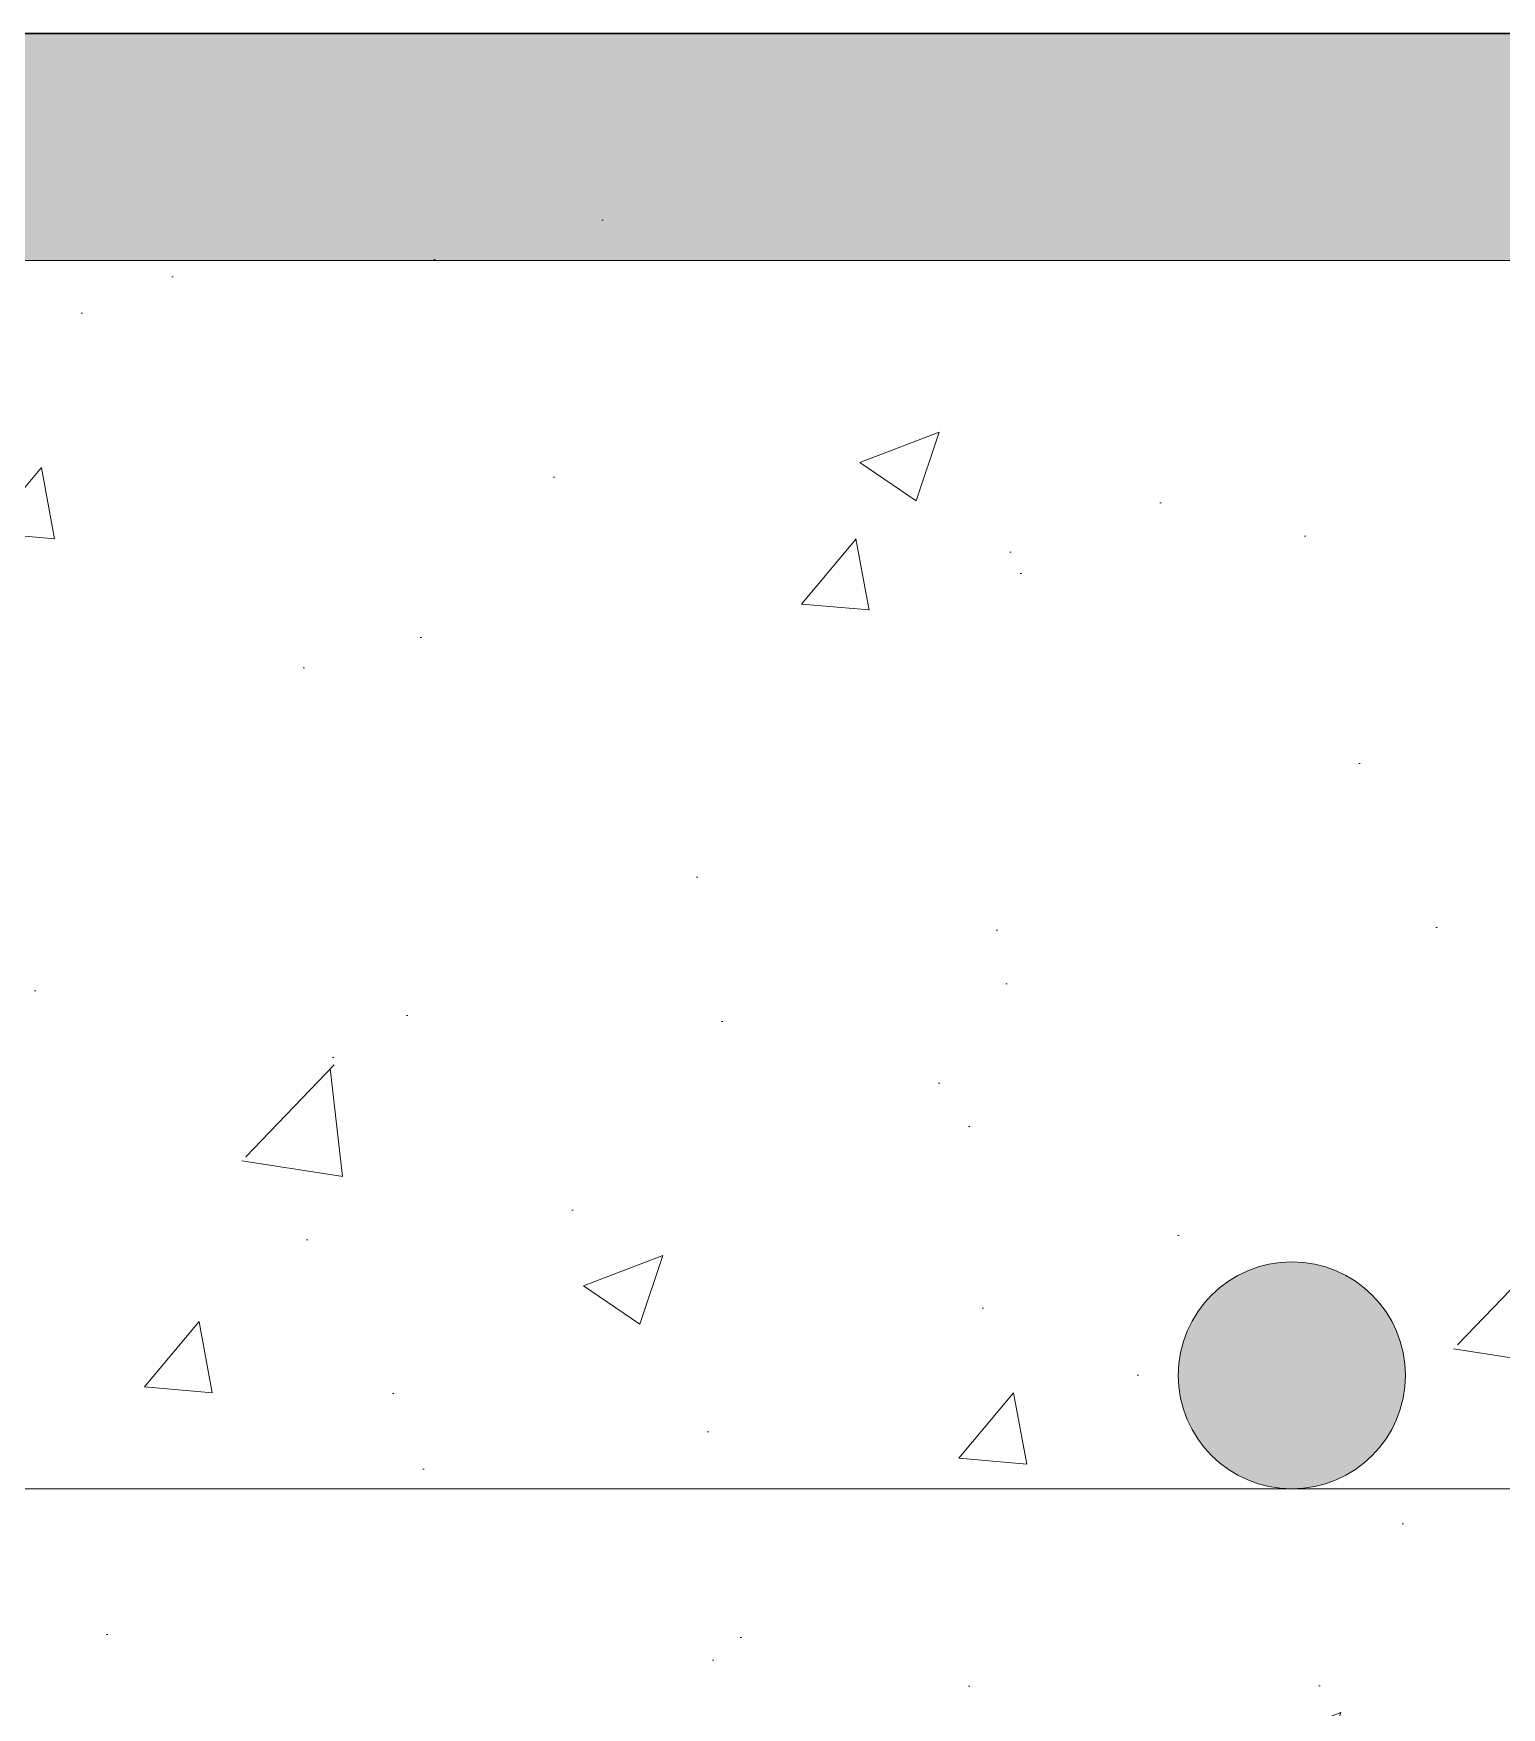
# Model space of a CAD drawing. Header units: millimetres. Extents: x -477324 to 554022, y -132142 to 283081.
# Drawn here: x -469702 to -469056, y 49360 to 50097 of the extents above; entities that cross this region are included whole.
import ezdxf

# ---------------------------------------------------------------- set-up
doc = ezdxf.new("R2010")
doc.units = ezdxf.units.MM
doc.layers.add('АР_Перегородки кирпич штрих', color=7, linetype='Continuous')
doc.layers.add('АР_Тонкие', color=250, linetype='Continuous', lineweight=0)
doc.layers.add('АР_Штриховка', color=252, linetype='Continuous', lineweight=0)

# ---------------------------------------------------------------- blocks, each defined once
blk = doc.blocks.new('Арматура_D-10')
at = {"layer": 'АР_Перегородки кирпич штрих', "transparency": 33554687}
h = blk.add_hatch(color=256, dxfattribs=at)
h.set_gradient(color2=(0, 0, 0), tint=1, name='SPHERICAL')
h.paths.add_polyline_path([(-59078.567, 235102.409, 1), (-59088.567, 235102.409, 1)])
at = {"layer": 'АР_Тонкие'}
blk.add_circle((-59083.567, 235102.409), 5, dxfattribs=at)

msp = doc.modelspace()

# ---------------------------------------------------------------- hatches: boundary and pattern name
at = {"layer": 'АР_Перегородки кирпич штрих', "transparency": 33554559}
h = msp.add_hatch(dxfattribs=at)
h.set_pattern_fill('AR-CONC', color=256, scale=0.5, style=0)
h.set_pattern_definition([(50, (128331.515, -1620581.9), (91.0923345, -7.9695428), [9.525, -104.775]), (355, (128331.515, -1620581.9), (-17.6217107, 95.5284226), [7.62, -83.820292]), (100.4514447, (128339.11, -1620582.56), (73.4706235, 87.558876), [8.0950044, -89.0451223]), (46.1842, (128331.51, -1620556.5), (135.5395204, -21.021164), [14.2875, -157.1625]), (96.635558, (128342.81, -1620558.25), (118.702067, 123.713062), [12.142512, -133.567804]), (351.184151, (128331.51, -1620556.5), (118.702067, 123.713062), [11.429984, -125.729866]), (21, (128344.215, -1620562.85), (75.8071956, -51.132599), [9.525, -104.775]), (326, (128344.215, -1620562.85), (30.901014, 92.093983), [7.62, -83.82]), (71.451445, (128350.53, -1620567.11), (106.7082096, 40.9613844), [8.0950044, -89.044969]), (37.5, (128331.515, -1620581.897), (1.5443016, 42.27751944), [0, -82.804, 0, -85.09, 0, -84.1375]), (7.5, (128331.515, -1620581.897), (33.4098313, 50.0902874), [0, -48.514, 0, -80.899, 0, -32.0675]), (327.5, (128303.194, -1620581.897), (67.7952976, -2.864372), [0, -31.75, 0, -99.06, 0, -131.445]), (317.5, (128290.494, -1620581.897), (74.0645907, 12.7132455), [0, -41.275, 0, -65.786, 0, -93.345])])
h.paths.add_polyline_path([(-463501.3, 49996.72), (-463501.3, 50096.72), (-470326.71, 50096.72), (-470326.71, 49996.72)])
at = {"layer": 'АР_Штриховка', "ltscale": 100, "true_color": 0x000000}
h = msp.add_hatch(dxfattribs=at)
h.set_pattern_fill('AR-CONC', color=18, scale=50, style=0)
h.set_pattern_definition([(50, (-5148656.87, 781893.33), (358.630091, -31.376067), [37.5, -412.5]), (355, (-5148656.87, 781893.33), (-69.375667, 376.096067), [30, -330]), (100.4514445, (-5148627, 781890.72), (289.254423, 344.719995), [31.870096, -350.571056]), (46.1842, (-5148656.87, 781993.33), (533.620665, -82.75964), [56.25, -618.75]), (96.635635, (-5148612.4, 781986.44), (467.33097, 487.0593), [47.80517, -525.85688]), (351.184164, (-5148656.9, 781993.33), (467.33097, 487.0593), [45, -495]), (21, (-5148606.87, 781968.33), (298.453526, -201.309445), [37.5, -412.5]), (326, (-5148606.87, 781968.33), (121.657666, 362.575023), [30, -330]), (71.451445, (-5148582, 781951.56), (420.111188, 161.265576), [31.870095, -350.571056]), (37.5, (-5148656.87, 781893.33), (6.0799277, 166.446927), [0, -326, 0, -335, 0, -331.25]), (7.5, (-5148656.87, 781893.33), (131.534769, 197.205856), [0, -191, 0, -318.5, 0, -126.25]), (327.5, (-5148768.37, 781893.33), (266.911218, -11.277436), [0, -125, 0, -390, 0, -517.5]), (317.5, (-5148818.37, 781893.33), (291.593085, 50.052491), [0, -162.5, 0, -259, 0, -367.5])])
h.paths.add_polyline_path([(-463501.3, 50016.72), (-470326.71, 50016.72), (-470326.71, 49296.72), (-463501.3, 49296.72)])

# ---------------------------------------------------------------- linework, layer by layer
at = {"layer": 'АР_Тонкие', "lineweight": 30}
msp.add_line((-470326.71, 50096.72), (-463501.3, 50096.72), dxfattribs=at)
at = {"layer": 'АР_Тонкие'}
for points in [[(-470326.71, 49996.72), (-463501.3, 49996.72)], [(-463501.3, 49455.79), (-470326.71, 49455.79)]]:
    msp.add_lwpolyline(points, dxfattribs=at)

# ---------------------------------------------------------------- block references
at = {"layer": 'АР_Тонкие', "xscale": 10, "yscale": 10, "zscale": 10}
msp.add_blockref('Арматура_D-10', (121687.57, -2301518.29), dxfattribs=at)

doc.saveas('drawing.dxf')
